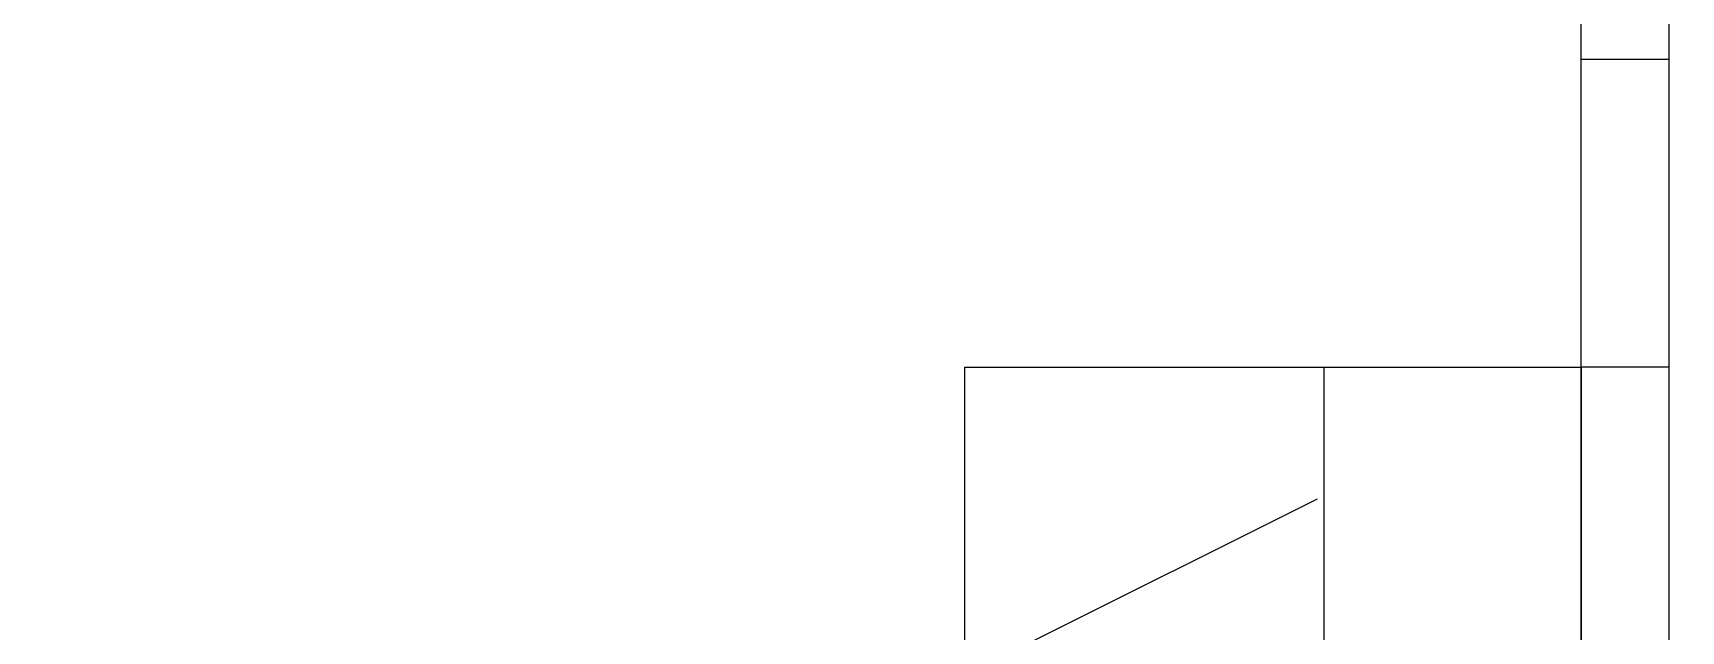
# Model space of a CAD drawing. Header units: millimetres. Extents: x 462666 to 1244237, y 2328025 to 3795663.
# Drawn here: x 1162488 to 1163424, y 2842225 to 2842565 of the extents above; entities that cross this region are included whole.
import ezdxf

# ---------------------------------------------------------------- set-up
doc = ezdxf.new("R2010")
doc.units = ezdxf.units.MM
for name, color, linetype in [('MUR-POH', 64, 'Continuous'), ('MUR_REZ', 3, 'Continuous'), ('PLO_LIN', 6, 'Continuous')]:
    doc.layers.add(name, color=color, linetype=linetype)

msp = doc.modelspace()

# ---------------------------------------------------------------- linework, layer by layer
at = {"layer": 'MUR-POH', "color": 1}
for points in [[(1163367.68, 2843449.68), (1163417.68, 2843449.68), (1163467.68, 2843449.68), (1163467.68, 2841324.68), (1163417.68, 2841324.68), (1163417.68, 2843449.68)], [(1161583.66, 2841499.68), (1161617.68, 2841499.68), (1161617.68, 2841674.68), (1161967.68, 2841674.68), (1161967.68, 2841849.68), (1162317.68, 2841849.68), (1162317.68, 2842024.68), (1162667.68, 2842024.68), (1162667.68, 2842199.68), (1163017.68, 2842199.68), (1163017.68, 2842374.68), (1163367.68, 2842374.68), (1163367.68, 2842549.68)], [(1163417.68, 2842374.68), (1163367.68, 2842374.68)]]:
    msp.add_lwpolyline(points, dxfattribs=at)
at = {"layer": 'MUR-POH', "color": 252}
for points in [[(1163367.68, 2842549.68), (1163417.68, 2842549.68)], [(1163217.68, 2842299.68), (1161562.97, 2841472.32)]]:
    msp.add_lwpolyline(points, dxfattribs=at)
at = {"layer": 'MUR_REZ'}
msp.add_line((1163367.68, 2841149.68), (1163367.68, 2846626.75), dxfattribs=at)
at = {"layer": 'PLO_LIN', "color": 1}
for points in [[(1163221.45, 2842374.68), (1163221.45, 2841324.68)], [(1163367.68, 2842374.68), (1163367.68, 2841149.68)]]:
    msp.add_lwpolyline(points, dxfattribs=at)

doc.saveas('drawing.dxf')
